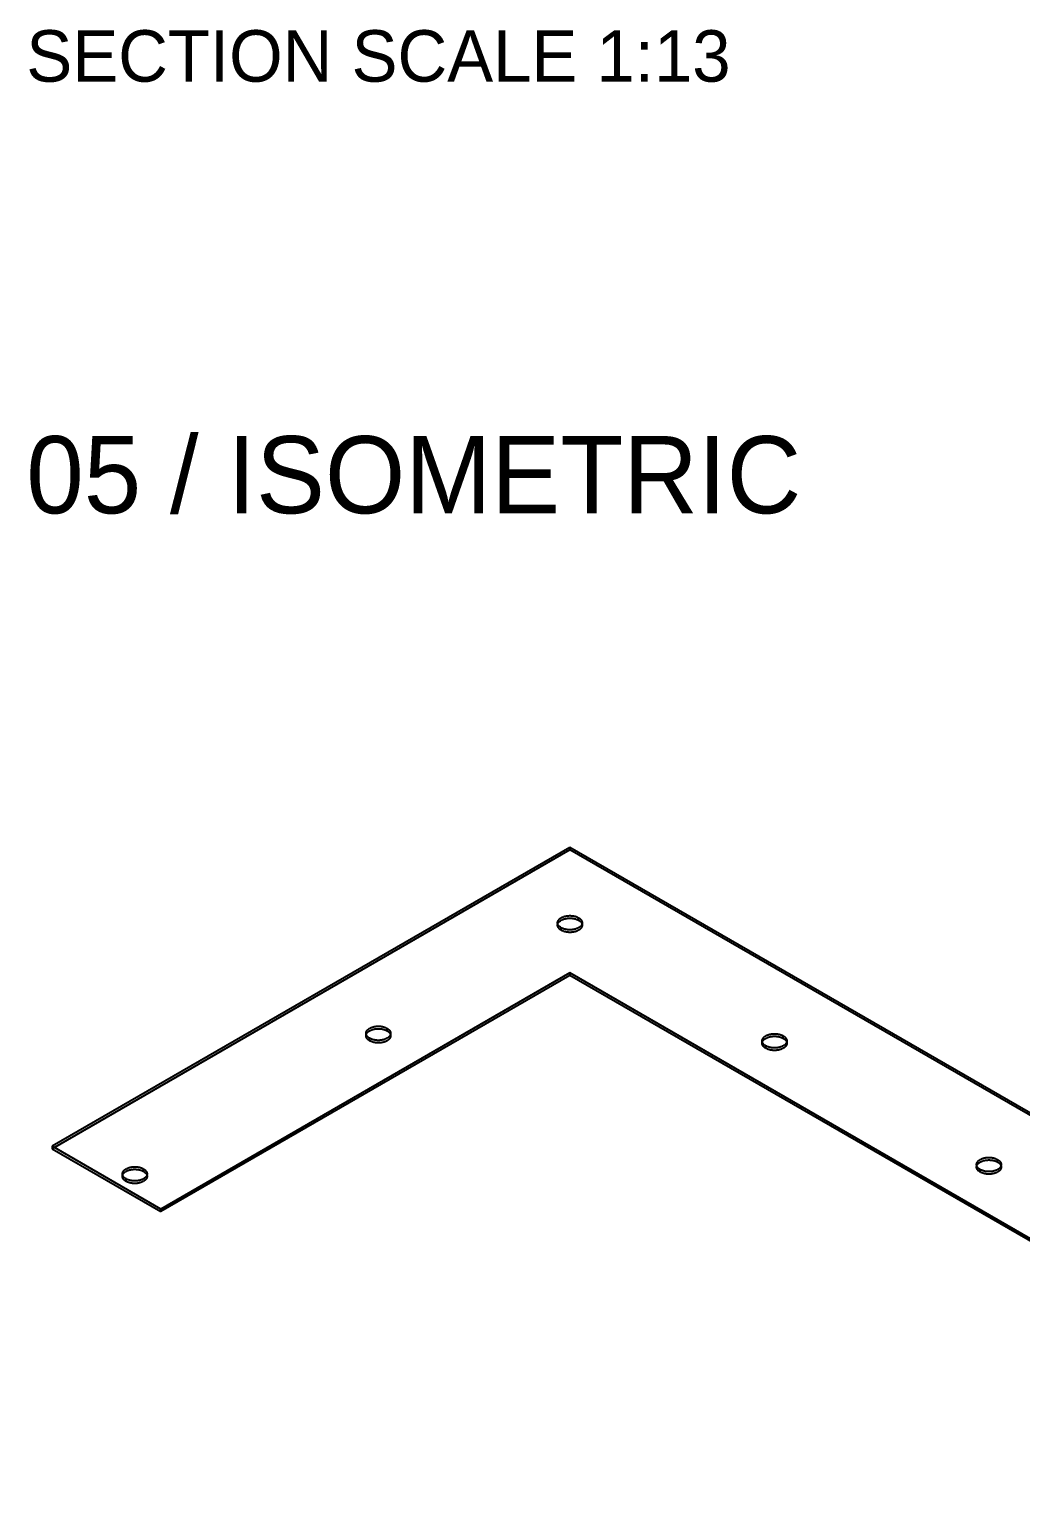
# Model space of a CAD drawing. Header units: inches. Extents: x 7 to 469, y 7 to 301.
# Drawn here: x 381.6 to 426.5, y 156.1 to 222.8 of the extents above; entities that cross this region are included whole.
import ezdxf

# ---------------------------------------------------------------- set-up
doc = ezdxf.new("R2010")
doc.units = ezdxf.units.IN
doc.header["$MEASUREMENT"] = 0

msp = doc.modelspace()

# ---------------------------------------------------------------- linework, layer by layer
at = {"layer": 'OUTLINE'}
for p, q in [((406.127, 185.72), (382.667, 172.174)), ((406.127, 185.606), (382.667, 172.061)), ((406.127, 185.606), (406.127, 185.72)), ((452.278, 159.074), (406.127, 185.72)), ((452.278, 158.96), (406.127, 185.606)), ((405.569, 182.304), (405.57, 182.32)), ((405.57, 182.288), (405.569, 182.304)), ((405.569, 182.19), (405.57, 182.206)), ((405.57, 182.174), (405.569, 182.19)), ((405.57, 182.32), (405.572, 182.335)), ((405.572, 182.272), (405.57, 182.288)), ((405.57, 182.206), (405.572, 182.221)), ((405.572, 182.158), (405.57, 182.174)), ((405.572, 182.335), (405.576, 182.351)), ((405.576, 182.256), (405.572, 182.272)), ((405.572, 182.221), (405.576, 182.237)), ((405.576, 182.143), (405.572, 182.158)), ((405.576, 182.351), (405.58, 182.367)), ((405.58, 182.241), (405.576, 182.256)), ((405.576, 182.237), (405.58, 182.253)), ((405.58, 182.127), (405.576, 182.143)), ((405.58, 182.367), (405.586, 182.382)), ((405.58, 182.253), (405.586, 182.268)), ((405.586, 182.225), (405.58, 182.241)), ((405.586, 182.112), (405.58, 182.127)), ((405.586, 182.382), (405.594, 182.397)), ((405.586, 182.268), (405.594, 182.283)), ((405.594, 182.21), (405.586, 182.225)), ((405.594, 182.096), (405.586, 182.112)), ((405.594, 182.397), (405.602, 182.412)), ((405.594, 182.283), (405.602, 182.298)), ((405.602, 182.195), (405.594, 182.21)), ((405.602, 182.081), (405.594, 182.096)), ((405.602, 182.412), (405.612, 182.427)), ((405.602, 182.298), (405.612, 182.313)), ((405.612, 182.18), (405.602, 182.195)), ((405.612, 182.067), (405.602, 182.081)), ((405.612, 182.427), (405.623, 182.441)), ((405.612, 182.313), (405.623, 182.328)), ((405.623, 182.166), (405.612, 182.18)), ((405.623, 182.052), (405.612, 182.067)), ((405.623, 182.441), (405.635, 182.456)), ((405.623, 182.328), (405.635, 182.342)), ((405.635, 182.152), (405.623, 182.166)), ((405.635, 182.038), (405.623, 182.052)), ((405.635, 182.456), (405.649, 182.469)), ((405.635, 182.342), (405.649, 182.355)), ((405.649, 182.138), (405.635, 182.152)), ((405.649, 182.024), (405.635, 182.038)), ((405.649, 182.469), (405.663, 182.483)), ((405.649, 182.355), (405.663, 182.369)), ((405.663, 182.125), (405.649, 182.138)), ((405.663, 182.483), (405.679, 182.496)), ((405.663, 182.369), (405.679, 182.382)), ((405.679, 182.112), (405.663, 182.125)), ((405.679, 182.496), (405.696, 182.508)), ((405.679, 182.382), (405.696, 182.394)), ((405.696, 182.099), (405.679, 182.112)), ((405.696, 182.508), (405.714, 182.52)), ((405.696, 182.394), (405.714, 182.406)), ((405.714, 182.087), (405.696, 182.099)), ((405.714, 182.52), (405.733, 182.531)), ((405.714, 182.406), (405.733, 182.418)), ((405.733, 182.076), (405.714, 182.087)), ((405.733, 182.531), (405.753, 182.542)), ((405.733, 182.418), (405.753, 182.429)), ((405.753, 182.065), (405.733, 182.076)), ((405.733, 181.962), (405.733, 182.076)), ((405.753, 182.542), (405.773, 182.553)), ((405.753, 182.429), (405.773, 182.439)), ((405.773, 182.055), (405.753, 182.065)), ((405.773, 182.553), (405.795, 182.562)), ((405.773, 182.439), (405.795, 182.449)), ((405.795, 182.045), (405.773, 182.055)), ((405.795, 182.562), (405.817, 182.572)), ((405.795, 182.449), (405.817, 182.458)), ((405.817, 182.036), (405.795, 182.045)), ((405.817, 182.572), (405.841, 182.58)), ((405.817, 182.458), (405.841, 182.466)), ((405.841, 182.58), (405.864, 182.588)), ((405.841, 182.466), (405.864, 182.474)), ((405.864, 182.588), (405.889, 182.595)), ((405.864, 182.474), (405.889, 182.481)), ((405.889, 182.595), (405.914, 182.601)), ((405.889, 182.481), (405.914, 182.487)), ((405.914, 182.601), (405.939, 182.607)), ((405.914, 182.487), (405.939, 182.493)), ((405.939, 182.607), (405.965, 182.612)), ((405.939, 182.493), (405.965, 182.498)), ((405.965, 182.612), (405.992, 182.616)), ((405.965, 182.498), (405.992, 182.502)), ((405.992, 182.616), (406.018, 182.62)), ((405.992, 182.502), (406.018, 182.506)), ((406.018, 182.62), (406.045, 182.622)), ((406.018, 182.506), (406.045, 182.508)), ((406.045, 182.622), (406.073, 182.624)), ((406.045, 182.508), (406.073, 182.51)), ((406.073, 182.624), (406.1, 182.625)), ((406.073, 182.51), (406.1, 182.512)), ((406.1, 182.625), (406.127, 182.626)), ((406.1, 182.512), (406.127, 182.512)), ((406.127, 182.626), (406.155, 182.625)), ((406.127, 182.512), (406.155, 182.512)), ((406.155, 182.625), (406.182, 182.624)), ((406.155, 182.512), (406.182, 182.51)), ((406.182, 182.624), (406.209, 182.622)), ((406.182, 182.51), (406.209, 182.508)), ((406.209, 182.622), (406.236, 182.62)), ((406.209, 182.508), (406.236, 182.506)), ((406.236, 182.62), (406.263, 182.616)), ((406.236, 182.506), (406.263, 182.502)), ((406.263, 182.616), (406.289, 182.612)), ((406.263, 182.502), (406.289, 182.498)), ((406.289, 182.612), (406.315, 182.607)), ((406.289, 182.498), (406.315, 182.493)), ((406.315, 182.607), (406.341, 182.601)), ((406.315, 182.493), (406.341, 182.487)), ((406.341, 182.601), (406.366, 182.595)), ((406.341, 182.487), (406.366, 182.481)), ((406.366, 182.595), (406.39, 182.588)), ((406.366, 182.481), (406.39, 182.474)), ((406.39, 182.588), (406.414, 182.58)), ((406.39, 182.474), (406.414, 182.466)), ((406.414, 182.58), (406.437, 182.572)), ((406.414, 182.466), (406.437, 182.458)), ((406.437, 182.572), (406.46, 182.562)), ((406.437, 182.458), (406.46, 182.449)), ((406.46, 182.045), (406.437, 182.036)), ((406.46, 182.562), (406.481, 182.553)), ((406.46, 182.449), (406.481, 182.439)), ((406.481, 182.055), (406.46, 182.045)), ((406.481, 182.553), (406.502, 182.542)), ((406.481, 182.439), (406.502, 182.429)), ((406.502, 182.065), (406.481, 182.055)), ((406.502, 182.542), (406.522, 182.531)), ((406.502, 182.429), (406.522, 182.418)), ((406.522, 182.076), (406.502, 182.065)), ((406.522, 182.418), (406.522, 182.531)), ((406.522, 182.531), (406.541, 182.52)), ((406.522, 182.418), (406.541, 182.406)), ((406.541, 182.087), (406.522, 182.076)), ((406.541, 182.52), (406.559, 182.508)), ((406.541, 182.406), (406.559, 182.394)), ((406.559, 182.099), (406.541, 182.087)), ((406.559, 182.508), (406.575, 182.496)), ((406.559, 182.394), (406.575, 182.382)), ((406.575, 182.112), (406.559, 182.099)), ((406.575, 182.496), (406.591, 182.483)), ((406.575, 182.382), (406.591, 182.369)), ((406.591, 182.125), (406.575, 182.112)), ((406.591, 182.483), (406.606, 182.469)), ((406.591, 182.369), (406.606, 182.355)), ((406.606, 182.138), (406.591, 182.125)), ((406.606, 182.469), (406.619, 182.456)), ((406.606, 182.355), (406.619, 182.342)), ((406.619, 182.152), (406.606, 182.138)), ((406.619, 182.038), (406.606, 182.024)), ((406.619, 182.456), (406.632, 182.441)), ((406.619, 182.342), (406.632, 182.328)), ((406.632, 182.166), (406.619, 182.152)), ((406.632, 182.052), (406.619, 182.038)), ((406.632, 182.441), (406.643, 182.427)), ((406.632, 182.328), (406.643, 182.313)), ((406.643, 182.18), (406.632, 182.166)), ((406.643, 182.067), (406.632, 182.052)), ((406.643, 182.427), (406.653, 182.412)), ((406.643, 182.313), (406.653, 182.298)), ((406.653, 182.195), (406.643, 182.18)), ((406.653, 182.081), (406.643, 182.067)), ((406.653, 182.412), (406.661, 182.397)), ((406.653, 182.298), (406.661, 182.283)), ((406.661, 182.21), (406.653, 182.195)), ((406.661, 182.096), (406.653, 182.081)), ((406.661, 182.397), (406.668, 182.382)), ((406.661, 182.283), (406.668, 182.268)), ((406.668, 182.225), (406.661, 182.21)), ((406.668, 182.112), (406.661, 182.096)), ((406.668, 182.382), (406.674, 182.367)), ((406.668, 182.268), (406.674, 182.253)), ((406.674, 182.241), (406.668, 182.225)), ((406.674, 182.127), (406.668, 182.112)), ((406.674, 182.367), (406.679, 182.351)), ((406.679, 182.256), (406.674, 182.241)), ((406.674, 182.253), (406.679, 182.237)), ((406.679, 182.143), (406.674, 182.127)), ((406.679, 182.351), (406.682, 182.335)), ((406.682, 182.272), (406.679, 182.256)), ((406.679, 182.237), (406.682, 182.221)), ((406.682, 182.158), (406.679, 182.143)), ((406.682, 182.335), (406.684, 182.32)), ((406.684, 182.288), (406.682, 182.272)), ((406.682, 182.221), (406.684, 182.206)), ((406.684, 182.174), (406.682, 182.158)), ((406.684, 182.32), (406.685, 182.304)), ((406.685, 182.304), (406.684, 182.288)), ((406.684, 182.206), (406.685, 182.19)), ((406.685, 182.19), (406.684, 182.174)), ((405.663, 182.011), (405.649, 182.024)), ((405.679, 181.998), (405.663, 182.011)), ((405.696, 181.986), (405.679, 181.998)), ((405.714, 181.974), (405.696, 181.986)), ((405.733, 181.962), (405.714, 181.974)), ((405.753, 181.951), (405.733, 181.962)), ((405.773, 181.941), (405.753, 181.951)), ((405.795, 181.931), (405.773, 181.941)), ((405.817, 181.922), (405.795, 181.931)), ((405.841, 182.027), (405.817, 182.036)), ((405.841, 181.914), (405.817, 181.922)), ((405.864, 182.02), (405.841, 182.027)), ((405.864, 181.906), (405.841, 181.914)), ((405.889, 182.013), (405.864, 182.02)), ((405.889, 181.899), (405.864, 181.906)), ((405.914, 182.006), (405.889, 182.013)), ((405.914, 181.892), (405.889, 181.899)), ((405.939, 182), (405.914, 182.006)), ((405.939, 181.887), (405.914, 181.892)), ((405.965, 181.996), (405.939, 182)), ((405.965, 181.882), (405.939, 181.887)), ((405.992, 181.991), (405.965, 181.996)), ((405.992, 181.877), (405.965, 181.882)), ((406.018, 181.988), (405.992, 181.991)), ((406.018, 181.874), (405.992, 181.877)), ((406.045, 181.985), (406.018, 181.988)), ((406.045, 181.871), (406.018, 181.874)), ((406.073, 181.983), (406.045, 181.985)), ((406.073, 181.869), (406.045, 181.871)), ((406.1, 181.982), (406.073, 181.983)), ((406.1, 181.868), (406.073, 181.869)), ((406.127, 181.982), (406.1, 181.982)), ((406.127, 181.868), (406.1, 181.868)), ((406.155, 181.982), (406.127, 181.982)), ((406.155, 181.868), (406.127, 181.868)), ((406.182, 181.983), (406.155, 181.982)), ((406.182, 181.869), (406.155, 181.868)), ((406.209, 181.985), (406.182, 181.983)), ((406.209, 181.871), (406.182, 181.869)), ((406.236, 181.988), (406.209, 181.985)), ((406.236, 181.874), (406.209, 181.871)), ((406.263, 181.991), (406.236, 181.988)), ((406.263, 181.877), (406.236, 181.874)), ((406.289, 181.996), (406.263, 181.991)), ((406.289, 181.882), (406.263, 181.877)), ((406.315, 182), (406.289, 181.996)), ((406.315, 181.887), (406.289, 181.882)), ((406.341, 182.006), (406.315, 182)), ((406.341, 181.892), (406.315, 181.887)), ((406.366, 182.013), (406.341, 182.006)), ((406.366, 181.899), (406.341, 181.892)), ((406.39, 182.02), (406.366, 182.013)), ((406.39, 181.906), (406.366, 181.899)), ((406.414, 182.027), (406.39, 182.02)), ((406.414, 181.914), (406.39, 181.906)), ((406.437, 182.036), (406.414, 182.027)), ((406.437, 181.922), (406.414, 181.914)), ((406.46, 181.931), (406.437, 181.922)), ((406.481, 181.941), (406.46, 181.931)), ((406.502, 181.951), (406.481, 181.941)), ((406.522, 181.962), (406.502, 181.951)), ((406.541, 181.974), (406.522, 181.962)), ((406.559, 181.986), (406.541, 181.974)), ((406.575, 181.998), (406.559, 181.986)), ((406.591, 182.011), (406.575, 181.998)), ((406.606, 182.024), (406.591, 182.011)), ((406.127, 180.026), (387.597, 169.328)), ((406.127, 179.912), (387.597, 169.214)), ((406.127, 180.026), (406.127, 179.912)), ((447.347, 156.227), (406.127, 180.026)), ((447.347, 156.113), (406.127, 179.912)), ((396.902, 177.356), (396.908, 177.372)), ((396.908, 177.372), (396.916, 177.387)), ((396.916, 177.387), (396.924, 177.402)), ((396.924, 177.402), (396.934, 177.417)), ((396.934, 177.417), (396.945, 177.431)), ((396.945, 177.431), (396.957, 177.445)), ((396.957, 177.445), (396.971, 177.459)), ((396.971, 177.459), (396.986, 177.472)), ((396.986, 177.472), (397.001, 177.485)), ((396.986, 177.358), (397.001, 177.371)), ((397.001, 177.485), (397.018, 177.498)), ((397.001, 177.371), (397.018, 177.384)), ((397.018, 177.498), (397.036, 177.51)), ((397.018, 177.384), (397.036, 177.396)), ((397.036, 177.51), (397.055, 177.521)), ((397.036, 177.396), (397.055, 177.407)), ((397.055, 177.521), (397.075, 177.532)), ((397.055, 177.407), (397.075, 177.418)), ((397.075, 177.532), (397.096, 177.542)), ((397.075, 177.418), (397.096, 177.429)), ((397.096, 177.542), (397.117, 177.552)), ((397.096, 177.429), (397.117, 177.438)), ((397.117, 177.552), (397.14, 177.561)), ((397.117, 177.438), (397.14, 177.447)), ((397.14, 177.561), (397.163, 177.57)), ((397.14, 177.447), (397.163, 177.456)), ((397.163, 177.57), (397.186, 177.577)), ((397.163, 177.456), (397.186, 177.464)), ((397.186, 177.577), (397.211, 177.585)), ((397.186, 177.464), (397.211, 177.471)), ((397.211, 177.585), (397.236, 177.591)), ((397.211, 177.471), (397.236, 177.477)), ((397.236, 177.591), (397.262, 177.597)), ((397.236, 177.477), (397.262, 177.483)), ((397.262, 177.597), (397.288, 177.602)), ((397.262, 177.483), (397.288, 177.488)), ((397.288, 177.602), (397.314, 177.606)), ((397.288, 177.488), (397.314, 177.492)), ((397.314, 177.606), (397.341, 177.609)), ((397.314, 177.492), (397.341, 177.495)), ((397.341, 177.609), (397.368, 177.612)), ((397.341, 177.495), (397.368, 177.498)), ((397.368, 177.612), (397.395, 177.614)), ((397.368, 177.498), (397.395, 177.5)), ((397.395, 177.614), (397.422, 177.615)), ((397.395, 177.5), (397.422, 177.501)), ((397.422, 177.615), (397.449, 177.616)), ((397.422, 177.501), (397.449, 177.502)), ((397.449, 177.616), (397.477, 177.615)), ((397.449, 177.502), (397.477, 177.501)), ((397.477, 177.615), (397.504, 177.614)), ((397.477, 177.501), (397.504, 177.5)), ((397.504, 177.614), (397.531, 177.612)), ((397.504, 177.5), (397.531, 177.498)), ((397.531, 177.612), (397.558, 177.609)), ((397.531, 177.498), (397.558, 177.495)), ((397.558, 177.609), (397.585, 177.606)), ((397.558, 177.495), (397.585, 177.492)), ((397.585, 177.606), (397.611, 177.602)), ((397.585, 177.492), (397.611, 177.488)), ((397.611, 177.602), (397.637, 177.597)), ((397.611, 177.488), (397.637, 177.483)), ((397.637, 177.597), (397.663, 177.591)), ((397.637, 177.483), (397.663, 177.477)), ((397.663, 177.591), (397.688, 177.585)), ((397.663, 177.477), (397.688, 177.471)), ((397.688, 177.585), (397.712, 177.577)), ((397.688, 177.471), (397.712, 177.464)), ((397.712, 177.577), (397.736, 177.57)), ((397.712, 177.464), (397.736, 177.456)), ((397.736, 177.57), (397.759, 177.561)), ((397.736, 177.456), (397.759, 177.447)), ((397.759, 177.561), (397.782, 177.552)), ((397.759, 177.447), (397.782, 177.438)), ((397.782, 177.552), (397.803, 177.542)), ((397.782, 177.438), (397.803, 177.429)), ((397.803, 177.542), (397.824, 177.532)), ((397.803, 177.429), (397.824, 177.418)), ((397.824, 177.532), (397.844, 177.521)), ((397.824, 177.418), (397.844, 177.407)), ((397.844, 177.521), (397.863, 177.51)), ((397.844, 177.407), (397.844, 177.521)), ((397.844, 177.407), (397.863, 177.396)), ((397.863, 177.51), (397.881, 177.498)), ((397.863, 177.396), (397.881, 177.384)), ((397.881, 177.498), (397.898, 177.485)), ((397.881, 177.384), (397.898, 177.371)), ((397.898, 177.485), (397.913, 177.472)), ((397.898, 177.371), (397.913, 177.358)), ((397.913, 177.472), (397.928, 177.459)), ((397.928, 177.459), (397.941, 177.445)), ((397.941, 177.445), (397.954, 177.431)), ((397.954, 177.431), (397.965, 177.417)), ((397.965, 177.417), (397.975, 177.402)), ((397.975, 177.402), (397.983, 177.387)), ((397.983, 177.387), (397.991, 177.372)), ((397.991, 177.372), (397.997, 177.356)), ((396.892, 177.309), (396.894, 177.325)), ((396.892, 177.293), (396.892, 177.309)), ((396.892, 177.278), (396.892, 177.293)), ((396.894, 177.262), (396.892, 177.278)), ((396.892, 177.195), (396.894, 177.211)), ((396.892, 177.18), (396.892, 177.195)), ((396.892, 177.164), (396.892, 177.18)), ((396.894, 177.148), (396.892, 177.164)), ((396.894, 177.325), (396.898, 177.341)), ((396.898, 177.246), (396.894, 177.262)), ((396.894, 177.211), (396.898, 177.227)), ((396.898, 177.132), (396.894, 177.148)), ((396.898, 177.341), (396.902, 177.356)), ((396.902, 177.231), (396.898, 177.246)), ((396.898, 177.227), (396.902, 177.242)), ((396.902, 177.117), (396.898, 177.132)), ((396.902, 177.242), (396.908, 177.258)), ((396.908, 177.215), (396.902, 177.231)), ((396.908, 177.101), (396.902, 177.117)), ((396.908, 177.258), (396.916, 177.273)), ((396.916, 177.2), (396.908, 177.215)), ((396.916, 177.086), (396.908, 177.101)), ((396.916, 177.273), (396.924, 177.288)), ((396.924, 177.185), (396.916, 177.2)), ((396.924, 177.071), (396.916, 177.086)), ((396.924, 177.288), (396.934, 177.303)), ((396.934, 177.17), (396.924, 177.185)), ((396.934, 177.056), (396.924, 177.071)), ((396.934, 177.303), (396.945, 177.317)), ((396.945, 177.156), (396.934, 177.17)), ((396.945, 177.042), (396.934, 177.056)), ((396.945, 177.317), (396.957, 177.331)), ((396.957, 177.142), (396.945, 177.156)), ((396.957, 177.028), (396.945, 177.042)), ((396.957, 177.331), (396.971, 177.345)), ((396.971, 177.128), (396.957, 177.142)), ((396.971, 177.014), (396.957, 177.028)), ((396.971, 177.345), (396.986, 177.358)), ((396.986, 177.114), (396.971, 177.128)), ((396.986, 177.001), (396.971, 177.014)), ((397.001, 177.102), (396.986, 177.114)), ((397.001, 176.988), (396.986, 177.001)), ((397.018, 177.089), (397.001, 177.102)), ((397.018, 176.975), (397.001, 176.988)), ((397.036, 177.077), (397.018, 177.089)), ((397.036, 176.963), (397.018, 176.975)), ((397.055, 177.066), (397.036, 177.077)), ((397.055, 176.952), (397.036, 176.963)), ((397.075, 177.055), (397.055, 177.066)), ((397.055, 176.952), (397.055, 177.066)), ((397.075, 176.941), (397.055, 176.952)), ((397.096, 177.044), (397.075, 177.055)), ((397.096, 176.931), (397.075, 176.941)), ((397.117, 177.035), (397.096, 177.044)), ((397.117, 176.921), (397.096, 176.931)), ((397.14, 177.026), (397.117, 177.035)), ((397.14, 176.912), (397.117, 176.921)), ((397.163, 177.017), (397.14, 177.026)), ((397.163, 176.903), (397.14, 176.912)), ((397.186, 177.009), (397.163, 177.017)), ((397.186, 176.896), (397.163, 176.903)), ((397.211, 177.002), (397.186, 177.009)), ((397.211, 176.888), (397.186, 176.896)), ((397.236, 176.996), (397.211, 177.002)), ((397.236, 176.882), (397.211, 176.888)), ((397.262, 176.99), (397.236, 176.996)), ((397.262, 176.876), (397.236, 176.882)), ((397.288, 176.985), (397.262, 176.99)), ((397.288, 176.871), (397.262, 176.876)), ((397.314, 176.981), (397.288, 176.985)), ((397.314, 176.867), (397.288, 176.871)), ((397.341, 176.978), (397.314, 176.981)), ((397.341, 176.864), (397.314, 176.867)), ((397.368, 176.975), (397.341, 176.978)), ((397.368, 176.861), (397.341, 176.864)), ((397.395, 176.973), (397.368, 176.975)), ((397.395, 176.859), (397.368, 176.861)), ((397.422, 176.972), (397.395, 176.973)), ((397.422, 176.858), (397.395, 176.859)), ((397.449, 176.971), (397.422, 176.972)), ((397.449, 176.857), (397.422, 176.858)), ((397.477, 176.972), (397.449, 176.971)), ((397.477, 176.858), (397.449, 176.857)), ((397.504, 176.973), (397.477, 176.972)), ((397.504, 176.859), (397.477, 176.858)), ((397.531, 176.975), (397.504, 176.973)), ((397.531, 176.861), (397.504, 176.859)), ((397.558, 176.978), (397.531, 176.975)), ((397.558, 176.864), (397.531, 176.861)), ((397.585, 176.981), (397.558, 176.978)), ((397.585, 176.867), (397.558, 176.864)), ((397.611, 176.985), (397.585, 176.981)), ((397.611, 176.871), (397.585, 176.867)), ((397.637, 176.99), (397.611, 176.985)), ((397.637, 176.876), (397.611, 176.871)), ((397.663, 176.996), (397.637, 176.99)), ((397.663, 176.882), (397.637, 176.876)), ((397.688, 177.002), (397.663, 176.996)), ((397.688, 176.888), (397.663, 176.882)), ((397.712, 177.009), (397.688, 177.002)), ((397.712, 176.896), (397.688, 176.888)), ((397.736, 177.017), (397.712, 177.009)), ((397.736, 176.903), (397.712, 176.896)), ((397.759, 177.026), (397.736, 177.017)), ((397.759, 176.912), (397.736, 176.903)), ((397.782, 177.035), (397.759, 177.026)), ((397.782, 176.921), (397.759, 176.912)), ((397.803, 177.044), (397.782, 177.035)), ((397.803, 176.931), (397.782, 176.921)), ((397.824, 177.055), (397.803, 177.044)), ((397.824, 176.941), (397.803, 176.931)), ((397.844, 177.066), (397.824, 177.055)), ((397.844, 176.952), (397.824, 176.941)), ((397.863, 177.077), (397.844, 177.066)), ((397.863, 176.963), (397.844, 176.952)), ((397.881, 177.089), (397.863, 177.077)), ((397.881, 176.975), (397.863, 176.963)), ((397.898, 177.102), (397.881, 177.089)), ((397.898, 176.988), (397.881, 176.975)), ((397.913, 177.114), (397.898, 177.102)), ((397.913, 177.001), (397.898, 176.988)), ((397.913, 177.358), (397.928, 177.345)), ((397.928, 177.128), (397.913, 177.114)), ((397.928, 177.014), (397.913, 177.001)), ((397.928, 177.345), (397.941, 177.331)), ((397.941, 177.142), (397.928, 177.128)), ((397.941, 177.028), (397.928, 177.014)), ((397.941, 177.331), (397.954, 177.317)), ((397.954, 177.156), (397.941, 177.142)), ((397.954, 177.042), (397.941, 177.028)), ((397.954, 177.317), (397.965, 177.303)), ((397.965, 177.17), (397.954, 177.156)), ((397.965, 177.056), (397.954, 177.042)), ((397.965, 177.303), (397.975, 177.288)), ((397.975, 177.185), (397.965, 177.17)), ((397.975, 177.071), (397.965, 177.056)), ((397.975, 177.288), (397.983, 177.273)), ((397.983, 177.2), (397.975, 177.185)), ((397.983, 177.086), (397.975, 177.071)), ((397.983, 177.273), (397.991, 177.258)), ((397.991, 177.215), (397.983, 177.2)), ((397.991, 177.101), (397.983, 177.086)), ((397.991, 177.258), (397.997, 177.242)), ((397.997, 177.231), (397.991, 177.215)), ((397.997, 177.117), (397.991, 177.101)), ((397.997, 177.356), (398.001, 177.341)), ((398.001, 177.246), (397.997, 177.231)), ((397.997, 177.242), (398.001, 177.227)), ((398.001, 177.132), (397.997, 177.117)), ((398.001, 177.341), (398.005, 177.325)), ((398.005, 177.262), (398.001, 177.246)), ((398.001, 177.227), (398.005, 177.211)), ((398.005, 177.148), (398.001, 177.132)), ((398.005, 177.325), (398.007, 177.309)), ((398.007, 177.278), (398.005, 177.262)), ((398.005, 177.211), (398.007, 177.195)), ((398.007, 177.164), (398.005, 177.148)), ((398.007, 177.309), (398.007, 177.293)), ((398.007, 177.293), (398.007, 177.278)), ((398.007, 177.195), (398.007, 177.18)), ((398.007, 177.18), (398.007, 177.164)), ((414.839, 176.952), (414.84, 176.968)), ((414.84, 176.936), (414.839, 176.952)), ((414.839, 176.838), (414.84, 176.854)), ((414.84, 176.822), (414.839, 176.838)), ((414.84, 176.968), (414.842, 176.983)), ((414.842, 176.92), (414.84, 176.936)), ((414.84, 176.854), (414.842, 176.87)), ((414.842, 176.806), (414.84, 176.822)), ((414.842, 176.983), (414.845, 176.999)), ((414.845, 176.905), (414.842, 176.92)), ((414.842, 176.87), (414.845, 176.885)), ((414.845, 176.791), (414.842, 176.806)), ((414.845, 176.999), (414.85, 177.015)), ((414.85, 176.889), (414.845, 176.905)), ((414.845, 176.885), (414.85, 176.901)), ((414.85, 176.775), (414.845, 176.791)), ((414.85, 177.015), (414.856, 177.03)), ((414.85, 176.901), (414.856, 176.916)), ((414.856, 176.874), (414.85, 176.889)), ((414.856, 176.76), (414.85, 176.775)), ((414.856, 177.03), (414.863, 177.045)), ((414.856, 176.916), (414.863, 176.931)), ((414.863, 176.858), (414.856, 176.874)), ((414.863, 176.744), (414.856, 176.76)), ((414.863, 177.045), (414.872, 177.06)), ((414.863, 176.931), (414.872, 176.946)), ((414.872, 176.843), (414.863, 176.858)), ((414.872, 176.729), (414.863, 176.744)), ((414.872, 177.06), (414.881, 177.075)), ((414.872, 176.946), (414.881, 176.961)), ((414.881, 176.829), (414.872, 176.843)), ((414.881, 176.715), (414.872, 176.729)), ((414.881, 177.075), (414.893, 177.09)), ((414.881, 176.961), (414.893, 176.976)), ((414.893, 176.814), (414.881, 176.829)), ((414.893, 176.7), (414.881, 176.715)), ((414.893, 177.09), (414.905, 177.104)), ((414.893, 176.976), (414.905, 176.99)), ((414.905, 176.8), (414.893, 176.814)), ((414.905, 177.104), (414.918, 177.117)), ((414.905, 176.99), (414.918, 177.004)), ((414.918, 176.786), (414.905, 176.8)), ((414.918, 177.117), (414.933, 177.131)), ((414.918, 177.004), (414.933, 177.017)), ((414.933, 176.773), (414.918, 176.786)), ((414.933, 177.131), (414.949, 177.144)), ((414.933, 177.017), (414.949, 177.03)), ((414.949, 176.76), (414.933, 176.773)), ((414.949, 177.144), (414.966, 177.156)), ((414.949, 177.03), (414.966, 177.042)), ((414.966, 176.747), (414.949, 176.76)), ((414.966, 177.156), (414.984, 177.168)), ((414.966, 177.042), (414.984, 177.054)), ((414.984, 176.736), (414.966, 176.747)), ((414.984, 177.168), (415.002, 177.18)), ((414.984, 177.054), (415.002, 177.066)), ((415.002, 176.724), (414.984, 176.736)), ((415.002, 177.18), (415.022, 177.19)), ((415.002, 177.066), (415.022, 177.077)), ((415.002, 176.61), (415.002, 176.724)), ((415.022, 176.713), (415.002, 176.724)), ((415.022, 177.19), (415.043, 177.201)), ((415.022, 177.077), (415.043, 177.087)), ((415.043, 176.703), (415.022, 176.713)), ((415.043, 177.201), (415.065, 177.211)), ((415.043, 177.087), (415.065, 177.097)), ((415.065, 176.693), (415.043, 176.703)), ((415.065, 177.211), (415.087, 177.22)), ((415.065, 177.097), (415.087, 177.106)), ((415.087, 177.22), (415.11, 177.228)), ((415.087, 177.106), (415.11, 177.114)), ((415.11, 177.228), (415.134, 177.236)), ((415.11, 177.114), (415.134, 177.122)), ((415.134, 177.236), (415.158, 177.243)), ((415.134, 177.122), (415.158, 177.129)), ((415.158, 177.243), (415.183, 177.249)), ((415.158, 177.129), (415.183, 177.136)), ((415.183, 177.249), (415.209, 177.255)), ((415.183, 177.136), (415.209, 177.141)), ((415.209, 177.255), (415.235, 177.26)), ((415.209, 177.141), (415.235, 177.146)), ((415.235, 177.26), (415.261, 177.264)), ((415.235, 177.146), (415.261, 177.15)), ((415.261, 177.264), (415.288, 177.268)), ((415.261, 177.15), (415.288, 177.154)), ((415.288, 177.268), (415.315, 177.27)), ((415.288, 177.154), (415.315, 177.157)), ((415.315, 177.27), (415.342, 177.272)), ((415.315, 177.157), (415.342, 177.158)), ((415.342, 177.272), (415.369, 177.274)), ((415.342, 177.158), (415.369, 177.16)), ((415.369, 177.274), (415.397, 177.274)), ((415.369, 177.16), (415.397, 177.16)), ((415.397, 177.274), (415.424, 177.274)), ((415.397, 177.16), (415.424, 177.16)), ((415.424, 177.274), (415.452, 177.272)), ((415.424, 177.16), (415.452, 177.158)), ((415.452, 177.272), (415.479, 177.27)), ((415.452, 177.158), (415.479, 177.157)), ((415.479, 177.27), (415.506, 177.268)), ((415.479, 177.157), (415.506, 177.154)), ((415.506, 177.268), (415.532, 177.264)), ((415.506, 177.154), (415.532, 177.15)), ((415.532, 177.264), (415.559, 177.26)), ((415.532, 177.15), (415.559, 177.146)), ((415.559, 177.26), (415.585, 177.255)), ((415.559, 177.146), (415.585, 177.141)), ((415.585, 177.255), (415.61, 177.249)), ((415.585, 177.141), (415.61, 177.136)), ((415.61, 177.249), (415.635, 177.243)), ((415.61, 177.136), (415.635, 177.129)), ((415.635, 177.243), (415.66, 177.236)), ((415.635, 177.129), (415.66, 177.122)), ((415.66, 177.236), (415.684, 177.228)), ((415.66, 177.122), (415.684, 177.114)), ((415.684, 177.228), (415.707, 177.22)), ((415.684, 177.114), (415.707, 177.106)), ((415.707, 177.22), (415.729, 177.211)), ((415.707, 177.106), (415.729, 177.097)), ((415.729, 177.211), (415.751, 177.201)), ((415.729, 177.097), (415.751, 177.087)), ((415.751, 176.703), (415.729, 176.693)), ((415.751, 177.201), (415.771, 177.19)), ((415.751, 177.087), (415.771, 177.077)), ((415.771, 176.713), (415.751, 176.703)), ((415.771, 177.19), (415.791, 177.18)), ((415.771, 177.077), (415.791, 177.066)), ((415.791, 176.724), (415.771, 176.713)), ((415.791, 177.066), (415.791, 177.18)), ((415.791, 177.18), (415.81, 177.168)), ((415.791, 177.066), (415.81, 177.054)), ((415.81, 176.736), (415.791, 176.724)), ((415.81, 177.168), (415.828, 177.156)), ((415.81, 177.054), (415.828, 177.042)), ((415.828, 176.747), (415.81, 176.736)), ((415.828, 177.156), (415.845, 177.144)), ((415.828, 177.042), (415.845, 177.03)), ((415.845, 176.76), (415.828, 176.747)), ((415.845, 177.144), (415.861, 177.131)), ((415.845, 177.03), (415.861, 177.017)), ((415.861, 176.773), (415.845, 176.76)), ((415.861, 177.131), (415.875, 177.117)), ((415.861, 177.017), (415.875, 177.004)), ((415.875, 176.786), (415.861, 176.773)), ((415.875, 177.117), (415.889, 177.104)), ((415.875, 177.004), (415.889, 176.99)), ((415.889, 176.8), (415.875, 176.786)), ((415.889, 177.104), (415.901, 177.09)), ((415.889, 176.99), (415.901, 176.976)), ((415.901, 176.814), (415.889, 176.8)), ((415.901, 177.09), (415.912, 177.075)), ((415.901, 176.976), (415.912, 176.961)), ((415.912, 176.829), (415.901, 176.814)), ((415.912, 176.715), (415.901, 176.7)), ((415.912, 177.075), (415.922, 177.06)), ((415.912, 176.961), (415.922, 176.946)), ((415.922, 176.843), (415.912, 176.829)), ((415.922, 176.729), (415.912, 176.715)), ((415.922, 177.06), (415.931, 177.045)), ((415.922, 176.946), (415.931, 176.931)), ((415.931, 176.858), (415.922, 176.843)), ((415.931, 176.744), (415.922, 176.729)), ((415.931, 177.045), (415.938, 177.03)), ((415.931, 176.931), (415.938, 176.916)), ((415.938, 176.874), (415.931, 176.858)), ((415.938, 176.76), (415.931, 176.744)), ((415.938, 177.03), (415.944, 177.015)), ((415.938, 176.916), (415.944, 176.901)), ((415.944, 176.889), (415.938, 176.874)), ((415.944, 176.775), (415.938, 176.76)), ((415.944, 177.015), (415.949, 176.999)), ((415.949, 176.905), (415.944, 176.889)), ((415.944, 176.901), (415.949, 176.885)), ((415.949, 176.791), (415.944, 176.775)), ((415.949, 176.999), (415.952, 176.983)), ((415.952, 176.92), (415.949, 176.905)), ((415.949, 176.885), (415.952, 176.87)), ((415.952, 176.806), (415.949, 176.791)), ((415.952, 176.983), (415.954, 176.968)), ((415.954, 176.936), (415.952, 176.92)), ((415.952, 176.87), (415.954, 176.854)), ((415.954, 176.822), (415.952, 176.806)), ((415.954, 176.968), (415.955, 176.952)), ((415.955, 176.952), (415.954, 176.936)), ((415.954, 176.854), (415.955, 176.838)), ((415.955, 176.838), (415.954, 176.822)), ((414.905, 176.686), (414.893, 176.7)), ((414.918, 176.672), (414.905, 176.686)), ((414.933, 176.659), (414.918, 176.672)), ((414.949, 176.646), (414.933, 176.659)), ((414.966, 176.634), (414.949, 176.646)), ((414.984, 176.622), (414.966, 176.634)), ((415.002, 176.61), (414.984, 176.622)), ((415.022, 176.599), (415.002, 176.61)), ((415.043, 176.589), (415.022, 176.599)), ((415.065, 176.579), (415.043, 176.589)), ((415.087, 176.684), (415.065, 176.693)), ((415.087, 176.57), (415.065, 176.579)), ((415.11, 176.676), (415.087, 176.684)), ((415.11, 176.562), (415.087, 176.57)), ((415.134, 176.668), (415.11, 176.676)), ((415.134, 176.554), (415.11, 176.562)), ((415.158, 176.661), (415.134, 176.668)), ((415.158, 176.547), (415.134, 176.554)), ((415.183, 176.654), (415.158, 176.661)), ((415.183, 176.54), (415.158, 176.547)), ((415.209, 176.649), (415.183, 176.654)), ((415.209, 176.535), (415.183, 176.54)), ((415.235, 176.644), (415.209, 176.649)), ((415.235, 176.53), (415.209, 176.535)), ((415.261, 176.639), (415.235, 176.644)), ((415.261, 176.526), (415.235, 176.53)), ((415.288, 176.636), (415.261, 176.639)), ((415.288, 176.522), (415.261, 176.526)), ((415.315, 176.633), (415.288, 176.636)), ((415.315, 176.519), (415.288, 176.522)), ((415.342, 176.631), (415.315, 176.633)), ((415.342, 176.517), (415.315, 176.519)), ((415.369, 176.63), (415.342, 176.631)), ((415.369, 176.516), (415.342, 176.517)), ((415.397, 176.63), (415.369, 176.63)), ((415.397, 176.516), (415.369, 176.516)), ((415.424, 176.63), (415.397, 176.63)), ((415.424, 176.516), (415.397, 176.516)), ((415.452, 176.631), (415.424, 176.63)), ((415.452, 176.517), (415.424, 176.516)), ((415.479, 176.633), (415.452, 176.631)), ((415.479, 176.519), (415.452, 176.517)), ((415.506, 176.636), (415.479, 176.633)), ((415.506, 176.522), (415.479, 176.519)), ((415.532, 176.639), (415.506, 176.636)), ((415.532, 176.526), (415.506, 176.522)), ((415.559, 176.644), (415.532, 176.639)), ((415.559, 176.53), (415.532, 176.526)), ((415.585, 176.649), (415.559, 176.644)), ((415.585, 176.535), (415.559, 176.53)), ((415.61, 176.654), (415.585, 176.649)), ((415.61, 176.54), (415.585, 176.535)), ((415.635, 176.661), (415.61, 176.654)), ((415.635, 176.547), (415.61, 176.54)), ((415.66, 176.668), (415.635, 176.661)), ((415.66, 176.554), (415.635, 176.547)), ((415.684, 176.676), (415.66, 176.668)), ((415.684, 176.562), (415.66, 176.554)), ((415.707, 176.684), (415.684, 176.676)), ((415.707, 176.57), (415.684, 176.562)), ((415.729, 176.693), (415.707, 176.684)), ((415.729, 176.579), (415.707, 176.57)), ((415.751, 176.589), (415.729, 176.579)), ((415.771, 176.599), (415.751, 176.589)), ((415.791, 176.61), (415.771, 176.599)), ((415.81, 176.622), (415.791, 176.61)), ((415.828, 176.634), (415.81, 176.622)), ((415.845, 176.646), (415.828, 176.634)), ((415.861, 176.659), (415.845, 176.646)), ((415.875, 176.672), (415.861, 176.659)), ((415.889, 176.686), (415.875, 176.672)), ((415.901, 176.7), (415.889, 176.686)), ((382.667, 172.174), (382.667, 172.061)), ((387.597, 169.328), (382.667, 172.174)), ((382.667, 172.061), (387.597, 169.214)), ((424.553, 171.359), (424.555, 171.375)), ((424.555, 171.375), (424.558, 171.391)), ((424.558, 171.391), (424.563, 171.407)), ((424.563, 171.407), (424.569, 171.422)), ((424.569, 171.422), (424.576, 171.437)), ((424.576, 171.437), (424.585, 171.452)), ((424.585, 171.452), (424.595, 171.467)), ((424.595, 171.467), (424.606, 171.481)), ((424.595, 171.353), (424.606, 171.368)), ((424.606, 171.481), (424.618, 171.496)), ((424.606, 171.368), (424.618, 171.382)), ((424.618, 171.496), (424.632, 171.509)), ((424.618, 171.382), (424.632, 171.395)), ((424.632, 171.509), (424.646, 171.523)), ((424.632, 171.395), (424.646, 171.409)), ((424.646, 171.523), (424.662, 171.536)), ((424.646, 171.409), (424.662, 171.422)), ((424.662, 171.536), (424.679, 171.548)), ((424.662, 171.422), (424.679, 171.434)), ((424.679, 171.548), (424.697, 171.56)), ((424.679, 171.434), (424.697, 171.446)), ((424.697, 171.56), (424.716, 171.571)), ((424.697, 171.446), (424.716, 171.458)), ((424.716, 171.571), (424.736, 171.582)), ((424.716, 171.458), (424.736, 171.468)), ((424.736, 171.582), (424.756, 171.593)), ((424.736, 171.468), (424.756, 171.479)), ((424.756, 171.593), (424.778, 171.602)), ((424.756, 171.479), (424.778, 171.489)), ((424.778, 171.602), (424.8, 171.611)), ((424.778, 171.489), (424.8, 171.498)), ((424.8, 171.611), (424.823, 171.62)), ((424.8, 171.498), (424.823, 171.506)), ((424.823, 171.62), (424.847, 171.628)), ((424.823, 171.506), (424.847, 171.514)), ((424.847, 171.628), (424.872, 171.635)), ((424.847, 171.514), (424.872, 171.521)), ((424.872, 171.635), (424.897, 171.641)), ((424.872, 171.521), (424.897, 171.527)), ((424.897, 171.641), (424.922, 171.647)), ((424.897, 171.527), (424.922, 171.533)), ((424.922, 171.647), (424.948, 171.652)), ((424.922, 171.533), (424.948, 171.538)), ((424.948, 171.652), (424.975, 171.656)), ((424.948, 171.538), (424.975, 171.542)), ((424.975, 171.656), (425.001, 171.66)), ((424.975, 171.542), (425.001, 171.546)), ((425.001, 171.66), (425.028, 171.662)), ((425.001, 171.546), (425.028, 171.548)), ((425.028, 171.662), (425.055, 171.664)), ((425.028, 171.548), (425.055, 171.55)), ((425.055, 171.664), (425.083, 171.665)), ((425.055, 171.55), (425.083, 171.551)), ((425.083, 171.665), (425.11, 171.666)), ((425.083, 171.551), (425.11, 171.552)), ((425.11, 171.666), (425.138, 171.665)), ((425.11, 171.552), (425.138, 171.551)), ((425.138, 171.665), (425.165, 171.664)), ((425.138, 171.551), (425.165, 171.55)), ((425.165, 171.664), (425.192, 171.662)), ((425.165, 171.55), (425.192, 171.548)), ((425.192, 171.662), (425.219, 171.66)), ((425.192, 171.548), (425.219, 171.546)), ((425.219, 171.66), (425.246, 171.656)), ((425.219, 171.546), (425.246, 171.542)), ((425.246, 171.656), (425.272, 171.652)), ((425.246, 171.542), (425.272, 171.538)), ((425.272, 171.652), (425.298, 171.647)), ((425.272, 171.538), (425.298, 171.533)), ((425.298, 171.647), (425.324, 171.641)), ((425.298, 171.533), (425.324, 171.527)), ((425.324, 171.641), (425.349, 171.635)), ((425.324, 171.527), (425.349, 171.521)), ((425.349, 171.635), (425.373, 171.628)), ((425.349, 171.521), (425.373, 171.514)), ((425.373, 171.628), (425.397, 171.62)), ((425.373, 171.514), (425.397, 171.506)), ((425.397, 171.62), (425.42, 171.611)), ((425.397, 171.506), (425.42, 171.498)), ((425.42, 171.611), (425.442, 171.602)), ((425.42, 171.498), (425.442, 171.489)), ((425.442, 171.602), (425.464, 171.593)), ((425.442, 171.489), (425.464, 171.479)), ((425.464, 171.593), (425.485, 171.582)), ((425.464, 171.479), (425.485, 171.468)), ((425.485, 171.582), (425.505, 171.571)), ((425.485, 171.468), (425.505, 171.458)), ((425.505, 171.571), (425.523, 171.56)), ((425.505, 171.458), (425.505, 171.571)), ((425.505, 171.458), (425.523, 171.446)), ((425.523, 171.56), (425.541, 171.548)), ((425.523, 171.446), (425.541, 171.434)), ((425.541, 171.548), (425.558, 171.536)), ((425.541, 171.434), (425.558, 171.422)), ((425.558, 171.536), (425.574, 171.523)), ((425.558, 171.422), (425.574, 171.409)), ((425.574, 171.523), (425.589, 171.509)), ((425.574, 171.409), (425.589, 171.395)), ((425.589, 171.509), (425.602, 171.496)), ((425.589, 171.395), (425.602, 171.382)), ((425.602, 171.496), (425.614, 171.481)), ((425.602, 171.382), (425.614, 171.368)), ((425.614, 171.481), (425.626, 171.467)), ((425.614, 171.368), (425.626, 171.353)), ((425.626, 171.467), (425.635, 171.452)), ((425.635, 171.452), (425.644, 171.437)), ((425.644, 171.437), (425.651, 171.422)), ((425.651, 171.422), (425.657, 171.407)), ((425.657, 171.407), (425.662, 171.391)), ((425.662, 171.391), (425.665, 171.375)), ((425.665, 171.375), (425.667, 171.359)), ((385.856, 170.922), (385.857, 170.938)), ((385.857, 170.906), (385.856, 170.922)), ((385.856, 170.808), (385.857, 170.824)), ((385.857, 170.792), (385.856, 170.808)), ((385.857, 170.938), (385.859, 170.953)), ((385.859, 170.89), (385.857, 170.906)), ((385.857, 170.824), (385.859, 170.84)), ((385.859, 170.776), (385.857, 170.792)), ((385.859, 170.953), (385.862, 170.969)), ((385.862, 170.875), (385.859, 170.89)), ((385.859, 170.84), (385.862, 170.855)), ((385.862, 170.761), (385.859, 170.776)), ((385.862, 170.969), (385.867, 170.985)), ((385.867, 170.859), (385.862, 170.875)), ((385.862, 170.855), (385.867, 170.871)), ((385.867, 170.745), (385.862, 170.761)), ((385.867, 170.985), (385.873, 171)), ((385.867, 170.871), (385.873, 170.886)), ((385.873, 170.844), (385.867, 170.859)), ((385.873, 170.73), (385.867, 170.745)), ((385.873, 171), (385.88, 171.015)), ((385.873, 170.886), (385.88, 170.901)), ((385.88, 170.828), (385.873, 170.844)), ((385.88, 170.715), (385.873, 170.73)), ((385.88, 171.015), (385.889, 171.03)), ((385.88, 170.901), (385.889, 170.917)), ((385.889, 170.813), (385.88, 170.828)), ((385.889, 170.7), (385.88, 170.715)), ((385.889, 171.03), (385.899, 171.045)), ((385.889, 170.917), (385.899, 170.931)), ((385.899, 170.799), (385.889, 170.813)), ((385.899, 171.045), (385.91, 171.06)), ((385.899, 170.931), (385.91, 170.946)), ((385.91, 170.784), (385.899, 170.799)), ((385.91, 171.06), (385.922, 171.074)), ((385.91, 170.946), (385.922, 170.96)), ((385.922, 170.77), (385.91, 170.784)), ((385.922, 171.074), (385.935, 171.087)), ((385.922, 170.96), (385.935, 170.974)), ((385.935, 170.756), (385.922, 170.77)), ((385.935, 171.087), (385.95, 171.101)), ((385.935, 170.974), (385.95, 170.987)), ((385.95, 170.743), (385.935, 170.756)), ((385.95, 171.101), (385.966, 171.114)), ((385.95, 170.987), (385.966, 171)), ((385.966, 170.73), (385.95, 170.743)), ((385.966, 171.114), (385.983, 171.126)), ((385.966, 171), (385.983, 171.012)), ((385.983, 170.718), (385.966, 170.73)), ((385.983, 171.126), (386.001, 171.138)), ((385.983, 171.012), (386.001, 171.024)), ((386.001, 170.706), (385.983, 170.718)), ((386.001, 171.138), (386.019, 171.15)), ((386.001, 171.024), (386.019, 171.036)), ((386.019, 170.694), (386.001, 170.706)), ((386.019, 171.15), (386.039, 171.161)), ((386.019, 171.036), (386.039, 171.047)), ((386.039, 171.161), (386.06, 171.171)), ((386.039, 171.047), (386.06, 171.057)), ((386.06, 171.171), (386.082, 171.181)), ((386.06, 171.057), (386.082, 171.067)), ((386.082, 171.181), (386.104, 171.19)), ((386.082, 171.067), (386.104, 171.076)), ((386.104, 171.19), (386.127, 171.198)), ((386.104, 171.076), (386.127, 171.084)), ((386.127, 171.198), (386.151, 171.206)), ((386.127, 171.084), (386.151, 171.092)), ((386.151, 171.206), (386.175, 171.213)), ((386.151, 171.092), (386.175, 171.099)), ((386.175, 171.213), (386.2, 171.219)), ((386.175, 171.099), (386.2, 171.106)), ((386.2, 171.219), (386.226, 171.225)), ((386.2, 171.106), (386.226, 171.111)), ((386.226, 171.225), (386.252, 171.23)), ((386.226, 171.111), (386.252, 171.116)), ((386.252, 171.23), (386.278, 171.234)), ((386.252, 171.116), (386.278, 171.12)), ((386.278, 171.234), (386.305, 171.238)), ((386.278, 171.12), (386.305, 171.124)), ((386.305, 171.238), (386.332, 171.24)), ((386.305, 171.124), (386.332, 171.127)), ((386.332, 171.24), (386.359, 171.242)), ((386.332, 171.127), (386.359, 171.129)), ((386.359, 171.242), (386.387, 171.244)), ((386.359, 171.129), (386.387, 171.13)), ((386.387, 171.244), (386.414, 171.244)), ((386.387, 171.13), (386.414, 171.13)), ((386.414, 171.244), (386.441, 171.244)), ((386.414, 171.13), (386.441, 171.13)), ((386.441, 171.244), (386.469, 171.242)), ((386.441, 171.13), (386.469, 171.129)), ((386.469, 171.242), (386.496, 171.24)), ((386.469, 171.129), (386.496, 171.127)), ((386.496, 171.24), (386.523, 171.238)), ((386.496, 171.127), (386.523, 171.124)), ((386.523, 171.238), (386.549, 171.234)), ((386.523, 171.124), (386.549, 171.12)), ((386.549, 171.234), (386.576, 171.23)), ((386.549, 171.12), (386.576, 171.116)), ((386.576, 171.23), (386.602, 171.225)), ((386.576, 171.116), (386.602, 171.111)), ((386.602, 171.225), (386.627, 171.219)), ((386.602, 171.111), (386.627, 171.106)), ((386.627, 171.219), (386.652, 171.213)), ((386.627, 171.106), (386.652, 171.099)), ((386.652, 171.213), (386.677, 171.206)), ((386.652, 171.099), (386.677, 171.092)), ((386.677, 171.206), (386.701, 171.198)), ((386.677, 171.092), (386.701, 171.084)), ((386.701, 171.198), (386.724, 171.19)), ((386.701, 171.084), (386.724, 171.076)), ((386.724, 171.19), (386.746, 171.181)), ((386.724, 171.076), (386.746, 171.067)), ((386.746, 171.181), (386.768, 171.171)), ((386.746, 171.067), (386.768, 171.057)), ((386.768, 171.171), (386.789, 171.161)), ((386.768, 171.057), (386.789, 171.047)), ((386.789, 171.161), (386.808, 171.15)), ((386.789, 171.047), (386.808, 171.036)), ((386.808, 171.036), (386.808, 171.15)), ((386.808, 171.15), (386.827, 171.138)), ((386.808, 171.036), (386.827, 171.024)), ((386.827, 170.706), (386.808, 170.694)), ((386.827, 171.138), (386.845, 171.126)), ((386.827, 171.024), (386.845, 171.012)), ((386.845, 170.718), (386.827, 170.706)), ((386.845, 171.126), (386.862, 171.114)), ((386.845, 171.012), (386.862, 171)), ((386.862, 170.73), (386.845, 170.718)), ((386.862, 171.114), (386.878, 171.101)), ((386.862, 171), (386.878, 170.987)), ((386.878, 170.743), (386.862, 170.73)), ((386.878, 171.101), (386.892, 171.087)), ((386.878, 170.987), (386.892, 170.974)), ((386.892, 170.756), (386.878, 170.743)), ((386.892, 171.087), (386.906, 171.074)), ((386.892, 170.974), (386.906, 170.96)), ((386.906, 170.77), (386.892, 170.756)), ((386.906, 171.074), (386.918, 171.06)), ((386.906, 170.96), (386.918, 170.946)), ((386.918, 170.784), (386.906, 170.77)), ((386.918, 171.06), (386.929, 171.045)), ((386.918, 170.946), (386.929, 170.931)), ((386.929, 170.799), (386.918, 170.784)), ((386.929, 171.045), (386.939, 171.03)), ((386.929, 170.931), (386.939, 170.917)), ((386.939, 170.813), (386.929, 170.799)), ((386.939, 171.03), (386.948, 171.015)), ((386.939, 170.917), (386.948, 170.901)), ((386.948, 170.828), (386.939, 170.813)), ((386.948, 170.715), (386.939, 170.7)), ((386.948, 171.015), (386.955, 171)), ((386.948, 170.901), (386.955, 170.886)), ((386.955, 170.844), (386.948, 170.828)), ((386.955, 170.73), (386.948, 170.715)), ((386.955, 171), (386.961, 170.985)), ((386.955, 170.886), (386.961, 170.871)), ((386.961, 170.859), (386.955, 170.844)), ((386.961, 170.745), (386.955, 170.73)), ((386.961, 170.985), (386.966, 170.969)), ((386.966, 170.875), (386.961, 170.859)), ((386.961, 170.871), (386.966, 170.855)), ((386.966, 170.761), (386.961, 170.745)), ((386.966, 170.969), (386.969, 170.953)), ((386.969, 170.89), (386.966, 170.875)), ((386.966, 170.855), (386.969, 170.84)), ((386.969, 170.776), (386.966, 170.761)), ((386.969, 170.953), (386.971, 170.938)), ((386.971, 170.906), (386.969, 170.89)), ((386.969, 170.84), (386.971, 170.824)), ((386.971, 170.792), (386.969, 170.776)), ((386.971, 170.938), (386.972, 170.922)), ((386.972, 170.922), (386.971, 170.906)), ((386.971, 170.824), (386.972, 170.808)), ((386.972, 170.808), (386.971, 170.792)), ((424.552, 171.344), (424.553, 171.359)), ((424.553, 171.328), (424.552, 171.344)), ((424.552, 171.23), (424.553, 171.246)), ((424.553, 171.214), (424.552, 171.23)), ((424.555, 171.312), (424.553, 171.328)), ((424.553, 171.246), (424.555, 171.261)), ((424.555, 171.198), (424.553, 171.214)), ((424.558, 171.296), (424.555, 171.312)), ((424.555, 171.261), (424.558, 171.277)), ((424.558, 171.183), (424.555, 171.198)), ((424.563, 171.281), (424.558, 171.296)), ((424.558, 171.277), (424.563, 171.293)), ((424.563, 171.167), (424.558, 171.183)), ((424.563, 171.293), (424.569, 171.308)), ((424.569, 171.265), (424.563, 171.281)), ((424.569, 171.152), (424.563, 171.167)), ((424.569, 171.308), (424.576, 171.323)), ((424.576, 171.25), (424.569, 171.265)), ((424.576, 171.136), (424.569, 171.152)), ((424.576, 171.323), (424.585, 171.338)), ((424.585, 171.235), (424.576, 171.25)), ((424.585, 171.121), (424.576, 171.136)), ((424.585, 171.338), (424.595, 171.353)), ((424.595, 171.22), (424.585, 171.235)), ((424.595, 171.107), (424.585, 171.121)), ((424.606, 171.206), (424.595, 171.22)), ((424.606, 171.092), (424.595, 171.107)), ((424.618, 171.192), (424.606, 171.206)), ((424.618, 171.078), (424.606, 171.092)), ((424.632, 171.178), (424.618, 171.192)), ((424.632, 171.064), (424.618, 171.078)), ((424.646, 171.165), (424.632, 171.178)), ((424.646, 171.051), (424.632, 171.064)), ((424.662, 171.152), (424.646, 171.165)), ((424.662, 171.038), (424.646, 171.051)), ((424.679, 171.139), (424.662, 171.152)), ((424.679, 171.025), (424.662, 171.038)), ((424.697, 171.127), (424.679, 171.139)), ((424.697, 171.014), (424.679, 171.025)), ((424.716, 171.116), (424.697, 171.127)), ((424.716, 171.002), (424.697, 171.014)), ((424.736, 171.105), (424.716, 171.116)), ((424.716, 171.002), (424.716, 171.116)), ((424.736, 170.991), (424.716, 171.002)), ((424.756, 171.095), (424.736, 171.105)), ((424.756, 170.981), (424.736, 170.991)), ((424.778, 171.085), (424.756, 171.095)), ((424.778, 170.971), (424.756, 170.981)), ((424.8, 171.076), (424.778, 171.085)), ((424.8, 170.962), (424.778, 170.971)), ((424.823, 171.067), (424.8, 171.076)), ((424.823, 170.954), (424.8, 170.962)), ((424.847, 171.06), (424.823, 171.067)), ((424.847, 170.946), (424.823, 170.954)), ((424.872, 171.053), (424.847, 171.06)), ((424.872, 170.939), (424.847, 170.946)), ((424.897, 171.046), (424.872, 171.053)), ((424.897, 170.932), (424.872, 170.939)), ((424.922, 171.04), (424.897, 171.046)), ((424.922, 170.927), (424.897, 170.932)), ((424.948, 171.035), (424.922, 171.04)), ((424.948, 170.922), (424.922, 170.927)), ((424.975, 171.031), (424.948, 171.035)), ((424.975, 170.917), (424.948, 170.922)), ((425.001, 171.028), (424.975, 171.031)), ((425.001, 170.914), (424.975, 170.917)), ((425.028, 171.025), (425.001, 171.028)), ((425.028, 170.911), (425.001, 170.914)), ((425.055, 171.023), (425.028, 171.025)), ((425.055, 170.909), (425.028, 170.911)), ((425.083, 171.022), (425.055, 171.023)), ((425.083, 170.908), (425.055, 170.909)), ((425.11, 171.022), (425.083, 171.022)), ((425.11, 170.908), (425.083, 170.908)), ((425.138, 171.022), (425.11, 171.022)), ((425.138, 170.908), (425.11, 170.908)), ((425.165, 171.023), (425.138, 171.022)), ((425.165, 170.909), (425.138, 170.908)), ((425.192, 171.025), (425.165, 171.023)), ((425.192, 170.911), (425.165, 170.909)), ((425.219, 171.028), (425.192, 171.025)), ((425.219, 170.914), (425.192, 170.911)), ((425.246, 171.031), (425.219, 171.028)), ((425.246, 170.917), (425.219, 170.914)), ((425.272, 171.035), (425.246, 171.031)), ((425.272, 170.922), (425.246, 170.917)), ((425.298, 171.04), (425.272, 171.035)), ((425.298, 170.927), (425.272, 170.922)), ((425.324, 171.046), (425.298, 171.04)), ((425.324, 170.932), (425.298, 170.927)), ((425.349, 171.053), (425.324, 171.046)), ((425.349, 170.939), (425.324, 170.932)), ((425.373, 171.06), (425.349, 171.053)), ((425.373, 170.946), (425.349, 170.939)), ((425.397, 171.067), (425.373, 171.06)), ((425.397, 170.954), (425.373, 170.946)), ((425.42, 171.076), (425.397, 171.067)), ((425.42, 170.962), (425.397, 170.954)), ((425.442, 171.085), (425.42, 171.076)), ((425.442, 170.971), (425.42, 170.962)), ((425.464, 171.095), (425.442, 171.085)), ((425.464, 170.981), (425.442, 170.971)), ((425.485, 171.105), (425.464, 171.095)), ((425.485, 170.991), (425.464, 170.981)), ((425.505, 171.116), (425.485, 171.105)), ((425.505, 171.002), (425.485, 170.991)), ((425.523, 171.127), (425.505, 171.116)), ((425.523, 171.014), (425.505, 171.002)), ((425.541, 171.139), (425.523, 171.127)), ((425.541, 171.025), (425.523, 171.014)), ((425.558, 171.152), (425.541, 171.139)), ((425.558, 171.038), (425.541, 171.025)), ((425.574, 171.165), (425.558, 171.152)), ((425.574, 171.051), (425.558, 171.038)), ((425.589, 171.178), (425.574, 171.165)), ((425.589, 171.064), (425.574, 171.051)), ((425.602, 171.192), (425.589, 171.178)), ((425.602, 171.078), (425.589, 171.064)), ((425.614, 171.206), (425.602, 171.192)), ((425.614, 171.092), (425.602, 171.078)), ((425.626, 171.22), (425.614, 171.206)), ((425.626, 171.107), (425.614, 171.092)), ((425.626, 171.353), (425.635, 171.338)), ((425.635, 171.235), (425.626, 171.22)), ((425.635, 171.121), (425.626, 171.107)), ((425.635, 171.338), (425.644, 171.323)), ((425.644, 171.25), (425.635, 171.235)), ((425.644, 171.136), (425.635, 171.121)), ((425.644, 171.323), (425.651, 171.308)), ((425.651, 171.265), (425.644, 171.25)), ((425.651, 171.152), (425.644, 171.136)), ((425.651, 171.308), (425.657, 171.293)), ((425.657, 171.281), (425.651, 171.265)), ((425.657, 171.167), (425.651, 171.152)), ((425.662, 171.296), (425.657, 171.281)), ((425.657, 171.293), (425.662, 171.277)), ((425.662, 171.183), (425.657, 171.167)), ((425.665, 171.312), (425.662, 171.296)), ((425.662, 171.277), (425.665, 171.261)), ((425.665, 171.198), (425.662, 171.183)), ((425.667, 171.328), (425.665, 171.312)), ((425.665, 171.261), (425.667, 171.246)), ((425.667, 171.214), (425.665, 171.198)), ((425.667, 171.359), (425.668, 171.344)), ((425.668, 171.344), (425.667, 171.328)), ((425.667, 171.246), (425.668, 171.23)), ((425.668, 171.23), (425.667, 171.214)), ((385.899, 170.685), (385.889, 170.7)), ((385.91, 170.67), (385.899, 170.685)), ((385.922, 170.656), (385.91, 170.67)), ((385.935, 170.642), (385.922, 170.656)), ((385.95, 170.629), (385.935, 170.642)), ((385.966, 170.616), (385.95, 170.629)), ((385.983, 170.604), (385.966, 170.616)), ((386.001, 170.592), (385.983, 170.604)), ((386.019, 170.58), (386.001, 170.592)), ((386.039, 170.683), (386.019, 170.694)), ((386.019, 170.58), (386.019, 170.694)), ((386.039, 170.569), (386.019, 170.58)), ((386.06, 170.673), (386.039, 170.683)), ((386.06, 170.559), (386.039, 170.569)), ((386.082, 170.663), (386.06, 170.673)), ((386.082, 170.549), (386.06, 170.559)), ((386.104, 170.654), (386.082, 170.663)), ((386.104, 170.54), (386.082, 170.549)), ((386.127, 170.646), (386.104, 170.654)), ((386.127, 170.532), (386.104, 170.54)), ((386.151, 170.638), (386.127, 170.646)), ((386.151, 170.524), (386.127, 170.532)), ((386.175, 170.631), (386.151, 170.638)), ((386.175, 170.517), (386.151, 170.524)), ((386.2, 170.624), (386.175, 170.631)), ((386.2, 170.51), (386.175, 170.517)), ((386.226, 170.619), (386.2, 170.624)), ((386.226, 170.505), (386.2, 170.51)), ((386.252, 170.614), (386.226, 170.619)), ((386.252, 170.5), (386.226, 170.505)), ((386.278, 170.609), (386.252, 170.614)), ((386.278, 170.496), (386.252, 170.5)), ((386.305, 170.606), (386.278, 170.609)), ((386.305, 170.492), (386.278, 170.496)), ((386.332, 170.603), (386.305, 170.606)), ((386.332, 170.489), (386.305, 170.492)), ((386.359, 170.601), (386.332, 170.603)), ((386.359, 170.487), (386.332, 170.489)), ((386.387, 170.6), (386.359, 170.601)), ((386.387, 170.486), (386.359, 170.487)), ((386.414, 170.6), (386.387, 170.6)), ((386.414, 170.486), (386.387, 170.486)), ((386.441, 170.6), (386.414, 170.6)), ((386.441, 170.486), (386.414, 170.486)), ((386.469, 170.601), (386.441, 170.6)), ((386.469, 170.487), (386.441, 170.486)), ((386.496, 170.603), (386.469, 170.601)), ((386.496, 170.489), (386.469, 170.487)), ((386.523, 170.606), (386.496, 170.603)), ((386.523, 170.492), (386.496, 170.489)), ((386.549, 170.609), (386.523, 170.606)), ((386.549, 170.496), (386.523, 170.492)), ((386.576, 170.614), (386.549, 170.609)), ((386.576, 170.5), (386.549, 170.496)), ((386.602, 170.619), (386.576, 170.614)), ((386.602, 170.505), (386.576, 170.5)), ((386.627, 170.624), (386.602, 170.619)), ((386.627, 170.51), (386.602, 170.505)), ((386.652, 170.631), (386.627, 170.624)), ((386.652, 170.517), (386.627, 170.51)), ((386.677, 170.638), (386.652, 170.631)), ((386.677, 170.524), (386.652, 170.517)), ((386.701, 170.646), (386.677, 170.638)), ((386.701, 170.532), (386.677, 170.524)), ((386.724, 170.654), (386.701, 170.646)), ((386.724, 170.54), (386.701, 170.532)), ((386.746, 170.663), (386.724, 170.654)), ((386.746, 170.549), (386.724, 170.54)), ((386.768, 170.673), (386.746, 170.663)), ((386.768, 170.559), (386.746, 170.549)), ((386.789, 170.683), (386.768, 170.673)), ((386.789, 170.569), (386.768, 170.559)), ((386.808, 170.694), (386.789, 170.683)), ((386.808, 170.58), (386.789, 170.569)), ((386.827, 170.592), (386.808, 170.58)), ((386.845, 170.604), (386.827, 170.592)), ((386.862, 170.616), (386.845, 170.604)), ((386.878, 170.629), (386.862, 170.616)), ((386.892, 170.642), (386.878, 170.629)), ((386.906, 170.656), (386.892, 170.642)), ((386.918, 170.67), (386.906, 170.656)), ((386.929, 170.685), (386.918, 170.67)), ((386.939, 170.7), (386.929, 170.685)), ((387.597, 169.214), (387.597, 169.328))]:
    msp.add_line(p, q, dxfattribs=at)

# ---------------------------------------------------------------- texts
at = {"layer": 'ANNOTATION'}
for s, height, p in [('SECTION SCALE 1:13', 2.33333, (381.5, 220.425)), ('05 / ISOMETRIC', 3.5, (381.5, 200.861))]:
    msp.add_text(s, height=height, dxfattribs=at).set_placement(p)

doc.saveas('drawing.dxf')
